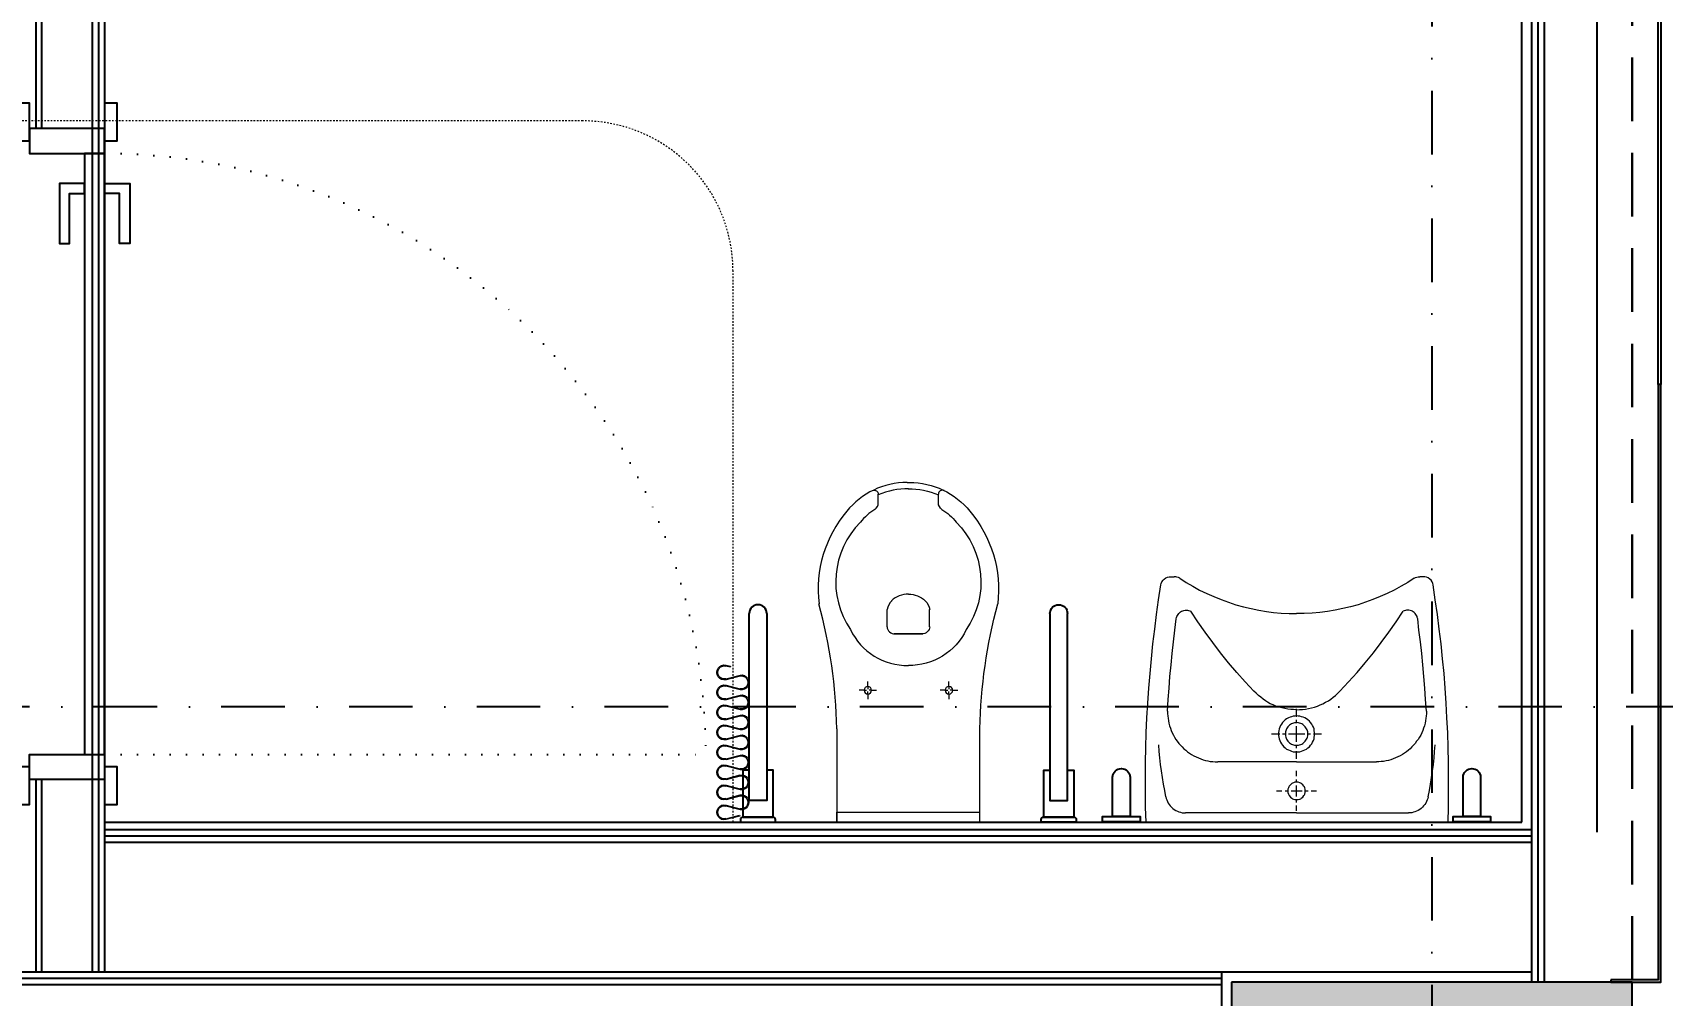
# Model space of a CAD drawing. Header units: inches. Extents: x -772 to 6765, y -813 to 4093.
# Drawn here: x 5670.6 to 5996.1, y 2587.4 to 2779.6 of the extents above; entities that cross this region are included whole.
import ezdxf
from ezdxf.enums import TextEntityAlignment as Align

# ---------------------------------------------------------------- set-up
doc = ezdxf.new("R2010")
doc.units = ezdxf.units.IN
doc.header["$MEASUREMENT"] = 0
doc.set_wipeout_variables(frame=1)
for name, pattern in [('DASHDOT', [25.4, 12.7, -6.35, 0, -6.35]), ('DGN Style 4', [56.299938, 28.149969, -14.074985, 0, -14.074985]), ('DOT2', [3.175, 0, -3.175]), ('HIDDENX2', [19.05, 12.7, -6.35]), ('XR_IZM_MH_PLN_04_FUR$0$Dash', [0.635, 0.3175, -0.3175])]:
    doc.linetypes.add(name, pattern=pattern)
for name, color, linetype in [('FHM_BEYAZ ALÇIPAN', 7, 'Continuous'), ('FHM_SERAMİK', 9, 'Continuous'), ('FHM_WAL_Siva', 30, 'Continuous'), ('FHM_YEŞİL ALÇIPAN', 3, 'Continuous'), ('H_FAC_Metal', 181, 'Continuous'), ('H_GAP_Kapi_', 120, 'Continuous'), ('H_GAP_KapiIzdusum', 8, 'DOT2'), ('H_GAP_PozKapi', 9, 'Continuous'), ('H_GAP_WipeoutKapi', 255, 'DOT2'), ('H_STR_Aks', 250, 'DASHDOT'), ('H_STR_Betonarme', 4, 'Continuous'), ('H_STR_BetonarmeIz', 135, 'HIDDENX2'), ('H_STR_BetonarmeTarama', 251, 'Continuous'), ('H_WAL_DuvarAlcipan', 31, 'Continuous'), ('TG Paslanmaz', 141, 'Continuous')]:
    doc.layers.add(name, color=color, linetype=linetype)
for name, color, linetype, lineweight in [('fhm_vitfiriye', 91, 'Continuous', 25), ('TG Vitrifiye', 91, 'Continuous', 9), ('XR_IZM_MH_PLN_04_FUR$0$I-FURN', 253, 'Continuous', 0), ('XR_IZM_MH_PLN_04_FUR$0$I-FURN-HDLN', 253, 'XR_IZM_MH_PLN_04_FUR$0$Dash', 0)]:
    doc.layers.add(name, color=color, linetype=linetype, lineweight=lineweight)
doc.styles.add('HG_POZ', font='times.ttf')

# ---------------------------------------------------------------- blocks, each defined once
blk = doc.blocks.new('XR_IZM_MH_PLN_04_FUR$0$NMED-027 - MUAYENE PERDESI - Type 1-590554-SEB-01-PLN')
at = {"layer": 'XR_IZM_MH_PLN_04_FUR$0$I-FURN'}
for p, q in [((1.2, 1.36), (0.47, -1.36)), ((0.66, -1.42), (1.38, 1.31)), ((1.38, 1.31), (1.2, 1.36)), ((2.44, 1.41), (3.19, -1.42)), ((3.38, -1.36), (2.66, 1.36)), ((5.19, 1.36), (4.46, -1.36)), ((4.66, -1.42), (5.4, 1.41)), ((6.44, 1.41), (7.18, -1.42)), ((7.37, -1.36), (6.65, 1.36)), ((9.18, 1.36), (8.45, -1.36)), ((8.65, -1.42), (9.39, 1.41)), ((10.43, 1.41), (11.17, -1.42)), ((11.36, -1.36), (10.64, 1.36)), ((13.17, 1.36), (12.44, -1.36)), ((12.64, -1.42), (13.38, 1.41)), ((14.42, 1.41), (15.16, -1.42)), ((15.35, -1.36), (14.63, 1.36)), ((17.16, 1.36), (16.44, -1.36)), ((16.63, -1.42), (17.37, 1.41)), ((18.41, 1.41), (19.15, -1.42)), ((19.34, -1.36), (18.62, 1.36)), ((21.15, 1.36), (20.43, -1.36)), ((20.62, -1.42), (21.36, 1.41)), ((22.4, 1.41), (23.14, -1.42)), ((23.34, -1.36), (22.61, 1.36)), ((25.14, 1.36), (24.42, -1.36)), ((24.61, -1.42), (25.35, 1.41)), ((26.39, 1.41), (27.13, -1.42)), ((27.33, -1.36), (26.6, 1.36)), ((29.13, 1.36), (28.41, -1.36)), ((28.6, -1.42), (29.34, 1.41)), ((31.09, -0.51), (30.9, -0.56)), ((30.9, -0.56), (31.12, -1.42)), ((31.32, -1.36), (31.09, -0.51))]:
    blk.add_line(p, q, dxfattribs=at)
for centre, radius, start, end in [((3.92, 1.67), 1.5, 350.039, 189.961), ((3.92, 1.67), 1.3, 346.4364, 193.5636), ((7.91, 1.67), 1.5, 350.039, 189.961), ((7.91, 1.67), 1.3, 346.4364, 193.5636), ((11.9, 1.67), 1.5, 350.039, 189.961), ((11.9, 1.67), 1.3, 346.4364, 193.5636), ((15.89, 1.67), 1.5, 350.039, 189.961), ((15.89, 1.67), 1.3, 346.4364, 193.5636), ((19.89, 1.67), 1.5, 350.039, 189.961), ((19.89, 1.67), 1.3, 346.4364, 193.5636), ((23.88, 1.67), 1.5, 350.039, 189.961), ((23.88, 1.67), 1.3, 346.4364, 193.5636), ((27.87, 1.67), 1.5, 350.039, 189.961), ((27.87, 1.67), 1.3, 346.4364, 193.5636), ((1.93, -1.75), 1.5, 165.1327, 14.8673), ((1.93, -1.75), 1.3, 165.2341, 14.7659), ((5.92, -1.75), 1.5, 165.1327, 14.8673), ((5.92, -1.75), 1.3, 165.2341, 14.7659), ((9.91, -1.75), 1.5, 165.1327, 14.8673), ((9.91, -1.75), 1.3, 165.2341, 14.7659), ((13.9, -1.75), 1.5, 165.1327, 14.8673), ((13.9, -1.75), 1.3, 165.2341, 14.7659), ((17.89, -1.75), 1.5, 165.1327, 14.8673), ((17.89, -1.75), 1.3, 165.2341, 14.7659), ((21.88, -1.75), 1.5, 165.1327, 14.8673), ((21.88, -1.75), 1.3, 165.2341, 14.7659), ((25.87, -1.75), 1.5, 165.1327, 14.8673), ((25.87, -1.75), 1.3, 165.2341, 14.7659), ((29.86, -1.75), 1.5, 165.1327, 14.8673), ((29.86, -1.75), 1.3, 165.2341, 14.7659)]:
    blk.add_arc(centre, radius, start, end, dxfattribs=at)
blk = doc.blocks.new('XR_IZM_MH_PLN_04_FUR$0$NMED-026 - MUAYENE PERDESI RAYI - Type 1-2807181-SEB-01-PLN')
at = {"layer": 'XR_IZM_MH_PLN_04_FUR$0$I-FURN-HDLN'}
for p, q in [((140, -17.33), (140, 0)), ((140, -17.33), (140, 0)), ((140, -19.32), (140, -17.54)), ((140, -19.32), (140, -17.54)), ((140, -21.32), (140, -19.52)), ((140, -21.32), (140, -19.52)), ((140, -23.31), (140, -21.53)), ((140, -23.31), (140, -21.53)), ((140, -25.32), (140, -23.51)), ((140, -25.32), (140, -23.51)), ((140, -27.3), (140, -25.52)), ((140, -27.3), (140, -25.52)), ((140, -29.31), (140, -27.5)), ((140, -29.31), (140, -27.5)), ((140, -31.29), (140, -29.51)), ((140, -31.29), (140, -29.51)), ((140, -33.3), (140, -31.49)), ((140, -33.3), (140, -31.49)), ((140, -35.28), (140, -33.5)), ((140, -35.28), (140, -33.5)), ((140, -37.29), (140, -35.48)), ((140, -37.29), (140, -35.48)), ((140, -39.27), (140, -37.49)), ((140, -39.27), (140, -37.49)), ((140, -41.28), (140, -39.47)), ((140, -41.28), (140, -39.47)), ((140, -43.26), (140, -41.48)), ((140, -43.26), (140, -41.48)), ((140, -45.27), (140, -43.46)), ((140, -45.27), (140, -43.46)), ((140, -115), (140, -45.47)), ((140, -115), (140, -45.47)), ((0, -145), (110, -145))]:
    blk.add_line(p, q, dxfattribs=at)
blk.add_arc((110, -115), 30, 270, 0, dxfattribs=at)
blk = doc.blocks.new('ttbb')
at = {"layer": 'TG Paslanmaz', "elevation": 0}
blk.add_lwpolyline([(2818.81, 1614.79), (2817.7, 1614.79), (2817.7, 1622.26), (2818.81, 1622.26)], close=True, dxfattribs=at)
blk.add_lwpolyline([(2808.13, 1618.52), (2808.13, 1618.52, -0.414214), (2809.88, 1620.27), (2817.7, 1620.27), (2817.7, 1616.77), (2809.88, 1616.77, -0.414214)], format="xyb", close=True, dxfattribs=at)
blk = doc.blocks.new('CREAVIT Engelli Lavabo')
at = {"layer": 'TG Vitrifiye', "lineweight": 18}
for points in [[(8811.5, -150.86), (8811.41, -153.83), (8811.37, -156.79), (8811.37, -159.75), (8811.41, -162.76), (8811.46, -165.72), (8811.54, -168.69), (8811.71, -171.65), (8811.88, -174.61), (8812.05, -177.58), (8812.3, -180.5), (8812.6, -183.46), (8812.9, -186.42), (8813.24, -189.39), (8813.62, -192.31), (8814.04, -195.23), (8814.46, -198.19)], [(8811.5, -150.86), (8841.73, -150.86)], [(8815.48, -155.9), (8815.56, -155.56), (8815.65, -155.27), (8815.78, -154.97), (8815.94, -154.63), (8816.16, -154.38), (8816.37, -154.08), (8816.58, -153.83), (8816.88, -153.57), (8817.13, -153.36), (8817.47, -153.19), (8817.76, -153.02), (8818.1, -152.9), (8818.4, -152.81), (8818.74, -152.73), (8819.08, -152.68), (8819.37, -152.68)], [(8841.73, -152.68), (8819.37, -152.68)], [(8871.8, -150.86), (8841.73, -150.86)], [(8841.73, -152.68), (8863.93, -152.68)], [(8867.86, -155.9), (8867.78, -155.56), (8867.65, -155.27), (8867.52, -154.97), (8867.35, -154.63), (8867.19, -154.38), (8866.97, -154.08), (8866.72, -153.83), (8866.47, -153.57), (8866.17, -153.36), (8865.87, -153.19), (8865.53, -153.02), (8865.24, -152.9), (8864.9, -152.81), (8864.56, -152.73), (8864.26, -152.68), (8863.93, -152.68)], [(8871.8, -150.86), (8871.88, -153.83), (8871.93, -156.79), (8871.93, -159.75), (8871.93, -162.76), (8871.84, -165.72), (8871.76, -168.69), (8871.63, -171.65), (8871.46, -174.61), (8871.25, -177.58), (8870.99, -180.5), (8870.74, -183.46), (8870.44, -186.42), (8870.06, -189.39), (8869.68, -192.31), (8869.3, -195.23), (8868.84, -198.19)], [(8815.48, -155.9), (8815.22, -157.17), (8814.97, -158.44), (8814.8, -159.75), (8814.59, -161.07), (8814.42, -162.34), (8814.29, -163.65), (8814.17, -164.96), (8814.04, -166.27)], [(8843.46, -157.07), (8843.46, -156.77), (8843.38, -156.43), (8843.29, -156.26), (8843.21, -156.13), (8842.95, -155.84), (8842.7, -155.63), (8842.53, -155.5), (8842.36, -155.46), (8842.06, -155.33), (8841.73, -155.33), (8841.43, -155.33), (8841.09, -155.46), (8840.92, -155.5), (8840.79, -155.63), (8840.5, -155.84), (8840.29, -156.13), (8840.16, -156.26), (8840.12, -156.43), (8840.03, -156.77), (8839.99, -157.07), (8840.03, -157.4), (8840.12, -157.7), (8840.16, -157.87), (8840.29, -158.04), (8840.5, -158.29), (8840.79, -158.55), (8840.92, -158.63), (8841.09, -158.72), (8841.43, -158.8), (8841.73, -158.8), (8842.06, -158.8), (8842.36, -158.72), (8842.53, -158.63), (8842.7, -158.55), (8842.95, -158.29), (8843.21, -158.04), (8843.29, -157.87), (8843.38, -157.7), (8843.46, -157.4), (8843.46, -157.07)], [(8841.73, -153.09), (8841.73, -154.19)], [(8841.73, -154.78), (8841.73, -155.37)], [(8841.73, -155.96), (8841.73, -157.07), (8841.73, -158.17)], [(8867.86, -155.9), (8868.07, -157.17), (8868.33, -158.44), (8868.54, -159.75), (8868.71, -161.07), (8868.88, -162.34), (8869.05, -163.65), (8869.17, -164.96), (8869.26, -166.27)], [(8838.85, -157.07), (8837.75, -157.07)], [(8840.03, -157.07), (8839.44, -157.07)], [(8842.83, -157.07), (8841.73, -157.07), (8840.62, -157.07)], [(8841.73, -158.76), (8841.73, -159.35)], [(8844.01, -157.07), (8843.42, -157.07)], [(8845.75, -157.07), (8844.65, -157.07)], [(8841.73, -159.99), (8841.73, -161.09)], [(8815.82, -173), (8815.82, -172.54), (8815.86, -172.03), (8815.9, -171.57), (8815.99, -171.06), (8816.07, -170.59), (8816.2, -170.08), (8816.37, -169.62), (8816.54, -169.15), (8816.75, -168.69), (8816.96, -168.22), (8817.21, -167.8), (8817.47, -167.37), (8817.76, -166.99), (8818.06, -166.57), (8818.36, -166.23), (8818.7, -165.85), (8819.03, -165.51), (8819.42, -165.22), (8819.8, -164.88), (8820.22, -164.62), (8820.6, -164.33), (8821.07, -164.07), (8821.49, -163.86), (8821.96, -163.65), (8822.42, -163.48), (8822.89, -163.31), (8823.4, -163.18), (8823.86, -163.06), (8824.37, -162.97), (8824.83, -162.93), (8825.34, -162.89), (8825.81, -162.89)], [(8841.73, -162.89), (8825.81, -162.89)], [(8845.32, -168.46), (8845.32, -168.13), (8845.28, -167.79), (8845.2, -167.45), (8845.07, -167.11), (8844.94, -166.81), (8844.73, -166.47), (8844.52, -166.18), (8844.27, -165.88), (8844.01, -165.67), (8843.72, -165.42), (8843.38, -165.25), (8843.04, -165.12), (8842.74, -164.99), (8842.4, -164.91), (8842.06, -164.87), (8841.73, -164.87), (8841.43, -164.87), (8841.09, -164.91), (8840.75, -164.99), (8840.41, -165.12), (8840.07, -165.25), (8839.78, -165.42), (8839.48, -165.67), (8839.19, -165.88), (8838.93, -166.18), (8838.72, -166.47), (8838.55, -166.81), (8838.38, -167.11), (8838.25, -167.45), (8838.21, -167.79), (8838.17, -168.13), (8838.13, -168.46), (8838.17, -168.76), (8838.21, -169.1), (8838.25, -169.44), (8838.38, -169.78), (8838.55, -170.12), (8838.72, -170.41), (8838.93, -170.71), (8839.19, -171), (8839.48, -171.26), (8839.78, -171.47), (8840.07, -171.64), (8840.41, -171.81), (8840.75, -171.89), (8841.09, -171.98), (8841.43, -172.02), (8841.73, -172.06), (8842.06, -172.02), (8842.4, -171.98), (8842.74, -171.89), (8843.04, -171.81), (8843.38, -171.64), (8843.72, -171.47), (8844.01, -171.26), (8844.27, -171), (8844.52, -170.71), (8844.73, -170.41), (8844.94, -170.12), (8845.07, -169.78), (8845.2, -169.44), (8845.28, -169.1), (8845.32, -168.76), (8845.32, -168.46)], [(8841.73, -162.89), (8857.49, -162.89)], [(8841.73, -163.47), (8841.73, -165.04)], [(8841.73, -165.63), (8841.73, -166.26)], [(8867.48, -173), (8867.48, -172.54), (8867.44, -172.03), (8867.4, -171.57), (8867.31, -171.06), (8867.23, -170.59), (8867.1, -170.08), (8866.93, -169.62), (8866.76, -169.15), (8866.59, -168.69), (8866.34, -168.22), (8866.13, -167.8), (8865.83, -167.37), (8865.58, -166.99), (8865.28, -166.57), (8864.94, -166.23), (8864.6, -165.85), (8864.26, -165.51), (8863.88, -165.22), (8863.5, -164.88), (8863.12, -164.62), (8862.7, -164.33), (8862.27, -164.07), (8861.81, -163.86), (8861.34, -163.65), (8860.88, -163.48), (8860.41, -163.31), (8859.95, -163.18), (8859.44, -163.06), (8858.97, -162.97), (8858.46, -162.93), (8858, -162.89), (8857.49, -162.89)], [(8838.34, -168.46), (8836.73, -168.46)], [(8839.52, -168.46), (8838.93, -168.46)], [(8843.97, -168.46), (8843.97, -168.25), (8843.93, -168.04), (8843.88, -167.83), (8843.84, -167.62), (8843.72, -167.41), (8843.63, -167.19), (8843.46, -167.02), (8843.33, -166.86), (8843.16, -166.69), (8842.95, -166.56), (8842.78, -166.43), (8842.57, -166.35), (8842.36, -166.26), (8842.15, -166.22), (8841.94, -166.22), (8841.73, -166.18), (8841.51, -166.22), (8841.34, -166.22), (8841.13, -166.26), (8840.92, -166.35), (8840.71, -166.43), (8840.5, -166.56), (8840.33, -166.69), (8840.16, -166.86), (8839.99, -167.02), (8839.86, -167.19), (8839.74, -167.41), (8839.65, -167.62), (8839.57, -167.83), (8839.52, -168.04), (8839.48, -168.25), (8839.48, -168.46), (8839.48, -168.63), (8839.52, -168.85), (8839.57, -169.06), (8839.65, -169.27), (8839.74, -169.48), (8839.86, -169.69), (8839.99, -169.86), (8840.16, -170.03), (8840.33, -170.2), (8840.5, -170.33), (8840.71, -170.45), (8840.92, -170.54), (8841.13, -170.62), (8841.34, -170.67), (8841.51, -170.67), (8841.73, -170.71), (8841.94, -170.67), (8842.15, -170.67), (8842.36, -170.62), (8842.57, -170.54), (8842.78, -170.45), (8842.95, -170.33), (8843.16, -170.2), (8843.33, -170.03), (8843.46, -169.86), (8843.63, -169.69), (8843.72, -169.48), (8843.84, -169.27), (8843.88, -169.06), (8843.93, -168.85), (8843.97, -168.63), (8843.97, -168.46)], [(8843.33, -168.46), (8841.73, -168.46), (8840.12, -168.46)], [(8841.73, -166.86), (8841.73, -168.46), (8841.73, -170.03)], [(8844.52, -168.46), (8843.93, -168.46)], [(8846.72, -168.46), (8845.11, -168.46)], [(8841.73, -170.62), (8841.73, -171.26)], [(8841.73, -171.85), (8841.73, -173.46)], [(8815.82, -173), (8815.99, -175.33), (8816.11, -177.62), (8816.33, -179.95), (8816.54, -182.23), (8816.75, -184.52), (8817, -186.86), (8817.3, -189.14), (8817.55, -191.43), (8817.64, -191.68), (8817.68, -191.89), (8817.81, -192.11), (8817.93, -192.32), (8818.06, -192.53), (8818.23, -192.7), (8818.44, -192.83), (8818.61, -192.95), (8818.82, -193.04), (8819.08, -193.12), (8819.29, -193.16), (8819.54, -193.16), (8819.8, -193.16), (8820.01, -193.12), (8820.26, -193.04), (8820.47, -192.95)], [(8841.73, -173.26), (8841.13, -173.3), (8840.54, -173.34), (8839.95, -173.39), (8839.35, -173.51), (8838.76, -173.64), (8838.17, -173.81), (8837.58, -174.02), (8837.03, -174.23), (8836.48, -174.49), (8835.93, -174.78), (8835.38, -175.08), (8834.87, -175.42), (8834.4, -175.76), (8833.94, -176.14), (8833.47, -176.56), (8833.09, -176.98), (8831.35, -178.85), (8829.66, -180.71), (8828.01, -182.66), (8826.4, -184.65), (8824.83, -186.73), (8823.31, -188.76), (8821.87, -190.84), (8820.47, -192.95)], [(8841.73, -173.26), (8842.32, -173.3), (8842.91, -173.34), (8843.5, -173.39), (8844.1, -173.51), (8844.69, -173.64), (8845.28, -173.81), (8845.87, -174.02), (8846.42, -174.23), (8847.02, -174.49), (8847.53, -174.78), (8847.92, -175.08), (8848.43, -175.42), (8848.9, -175.76), (8849.36, -176.14), (8849.83, -176.56), (8850.25, -176.98)], [(8867.48, -173), (8867.35, -175.33), (8867.19, -177.62), (8867.02, -179.95), (8866.8, -182.23), (8866.55, -184.52), (8866.3, -186.86), (8866.04, -189.14), (8865.75, -191.43), (8865.7, -191.68), (8865.62, -191.89), (8865.53, -192.11), (8865.41, -192.32), (8865.24, -192.53), (8865.07, -192.7), (8864.9, -192.83), (8864.69, -192.95), (8864.48, -193.04), (8864.26, -193.12), (8864.01, -193.16), (8863.76, -193.16), (8863.54, -193.16), (8863.29, -193.12), (8863.08, -193.04), (8862.87, -192.95)], [(8850.25, -176.98), (8851.99, -178.85), (8853.68, -180.71), (8855.33, -182.66), (8856.94, -184.65), (8858.46, -186.73), (8859.99, -188.76), (8861.47, -190.84), (8862.87, -192.95)], [(8818.23, -199.55), (8819.54, -198.7), (8820.86, -197.94), (8822.25, -197.18), (8823.65, -196.5), (8825.05, -195.86), (8826.49, -195.27), (8827.97, -194.76), (8829.45, -194.26), (8830.97, -193.83), (8832.5, -193.49), (8834.02, -193.16), (8835.59, -192.9), (8837.11, -192.73), (8838.64, -192.56), (8840.2, -192.48), (8841.73, -192.48)], [(8865.07, -199.55), (8863.76, -198.7), (8862.44, -197.94), (8861.09, -197.18), (8859.69, -196.5), (8858.25, -195.86), (8856.81, -195.27), (8855.33, -194.76), (8853.85, -194.26), (8852.33, -193.83), (8850.8, -193.49), (8849.28, -193.16), (8847.75, -192.9), (8846.34, -192.73), (8844.82, -192.56), (8843.25, -192.48), (8841.73, -192.48)], [(8814.46, -198.19), (8814.55, -198.49), (8814.67, -198.83), (8814.89, -199.12), (8815.14, -199.38), (8815.44, -199.59), (8815.78, -199.76), (8816.11, -199.84), (8816.45, -199.84)], [(8868.84, -198.19), (8868.75, -198.49), (8868.62, -198.83), (8868.41, -199.12), (8868.16, -199.38), (8867.86, -199.59), (8867.52, -199.76), (8867.19, -199.84), (8866.85, -199.84)], [(8816.45, -199.84), (8817.13, -199.84)], [(8818.23, -199.55), (8817.98, -199.67), (8817.72, -199.76), (8817.43, -199.84), (8817.13, -199.84)], [(8865.07, -199.55), (8865.32, -199.67), (8865.62, -199.76), (8865.87, -199.84), (8866.17, -199.84)], [(8866.85, -199.84), (8866.17, -199.84)]]:
    blk.add_lwpolyline(points, dxfattribs=at)
at = {"rotation": 90}
for p in [(10425.25, -2969.68, 0), (10495.25, -2969.68, 0)]:
    blk.add_blockref('ttbb', p, dxfattribs=at)
blk = doc.blocks.new('CREAVIT Engelli Klozet')
at = {"layer": 'TG Vitrifiye', "linetype": 'DGN Style 4', "lineweight": 0}
for p, q in [((-81, -255.5), (-81, -245.5)), ((-81, -255.5), (-81, -260.5)), ((81, -255.5), (81, -245.5)), ((81, -255.5), (81, -260.5)), ((-88.5, -263), (-98.5, -263)), ((-88.5, -263), (-83.5, -263)), ((-81, -270.5), (-81, -265.5)), ((-81, -270.5), (-81, -280.5)), ((-73.5, -263), (-78.5, -263)), ((-73.5, -263), (-63.5, -263)), ((73.5, -263), (63.5, -263)), ((73.5, -263), (78.5, -263)), ((81, -270.5), (81, -265.5)), ((81, -270.5), (81, -280.5)), ((88.5, -263), (83.5, -263)), ((88.5, -263), (98.5, -263))]:
    blk.add_line(p, q, dxfattribs=at)
at = {"layer": 'TG Vitrifiye', "lineweight": 13}
for p, q in [((-42.5, -390), (-42.5, -424.2)), ((-2.5, -375.7), (-28.6, -375.7)), ((0, -375.7), (-26.1, -375.7)), ((-26.1, -375.7), (0, -375.7)), ((-26.1, -375.7), (0, -375.7)), ((0, -375.7), (26.1, -375.7)), ((26.1, -375.7), (0, -375.7)), ((26.1, -375.7), (0, -375.7)), ((2.5, -375.7), (28.6, -375.7)), ((42.5, -390), (42.5, -424.2))]:
    blk.add_line(p, q, dxfattribs=at)
at = {"layer": 'TG Vitrifiye', "linetype": 'Continuous', "lineweight": 13}
for p, q in [((-2.5, -678), (0, -678)), ((0, -678), (2.5, -678))]:
    blk.add_line(p, q, dxfattribs=at)
at = {"layer": 'TG Vitrifiye', "linetype": 'Continuous', "lineweight": 13, "flags": 128}
for points in [[(-142.6, -186.3), (-142.6, 0), (142.6, 0), (142.6, -186.3)], [(-142.6, 0), (-142.6, -20), (142.6, -20)], [(-60, -636.9), (-60, -654.6)], [(60, -636.9), (60, -654.6)]]:
    blk.add_lwpolyline(points, dxfattribs=at)
at = {"layer": 'TG Vitrifiye', "lineweight": 13}
for centre in [(-81, -263), (81, -263)]:
    blk.add_circle(centre, 7.5, dxfattribs=at)
at = {"layer": 'TG Vitrifiye', "linetype": 'Continuous', "lineweight": 13, "extrusion": (0, 0, -1)}
for centre, radius, start, end in [((1197, -161.9), 1054.6, 181.3266, 195.0357), ((75, -636.9), 15, 122.4822, 180), ((-68, -654.6), 8, 243.5397, 0)]:
    blk.add_arc(centre, radius, start, end, dxfattribs=at)
at = {"layer": 'TG Vitrifiye', "linetype": 'Continuous', "lineweight": 13}
for centre, radius, start, end in [((1197, -161.9), 1054.6, 181.3266, 195.0357), ((75, -636.9), 15, 122.4822, 180), ((-68, -654.6), 8, 243.5397, 0)]:
    blk.add_arc(centre, radius, start, end, dxfattribs=at)
at = {"layer": 'TG Vitrifiye', "lineweight": 13, "extrusion": (0, 0, -1)}
for centre, radius, start, end in [((2.5, -437.6), 125, 25.2894, 91.146), ((-23.6, -479.4), 168.6, 315.0583, 34.3908), ((27.7, -390.5), 14.9, 1.8657, 93.8145), ((-61.7, -464.4), 241.8, 319.7569, 6.8606), ((9.6, -418.2), 33.5, 315.0323, 349.737), ((2.5, -411.3), 43.4, 266.6951, 315.9494), ((2.5, -523), 120, 302.4822, 320.9775), ((2.5, -523), 155, 270, 320.9775), ((2.5, -523), 142.3, 268.8063, 293.8313)]:
    blk.add_arc(centre, radius, start, end, dxfattribs=at)
at = {"layer": 'TG Vitrifiye', "lineweight": 13}
for centre, radius, start, end in [((2.5, -437.6), 125, 25.2894, 91.146), ((27.7, -390.5), 14.9, 1.8657, 93.8145), ((-23.6, -479.4), 168.6, 315.0583, 34.3908), ((2.5, -411.3), 43.4, 266.6951, 315.9494), ((9.6, -418.2), 33.5, 315.0323, 349.737), ((-61.7, -464.4), 241.8, 319.7569, 6.8606), ((2.5, -523), 120, 302.4822, 320.9775), ((2.5, -523), 155, 270, 320.9775), ((2.5, -523), 142.3, 268.8063, 293.8342)]:
    blk.add_arc(centre, radius, start, end, dxfattribs=at)
blk = doc.blocks.new('tutamkk')
at = {"layer": 'TG Paslanmaz', "extrusion": (0, 0, -1)}
blk.add_lwpolyline([(-3050.01, 1702.45), (-3050.01, 1709.45), (-3050.51, 1709.45, 0.414214), (-3051.01, 1708.95), (-3051.01, 1702.95, 0.414214), (-3050.51, 1702.45), (-3050.01, 1702.45)], format="xyb", dxfattribs=at)
for points in [[(-3060.33, 1704.2), (-3060.33, 1702.95), (-3051.01, 1702.95), (-3051.01, 1708.95), (-3060.33, 1708.95), (-3060.33, 1707.7), (-3054.34, 1707.7), (-3054.34, 1704.2), (-3060.33, 1704.2)], [(-3091.64, 1707.7), (-3054.34, 1707.7), (-3054.34, 1704.2), (-3091.64, 1704.2)]]:
    blk.add_lwpolyline(points, dxfattribs=at)
blk.add_arc((-3091.64, 1705.95), 1.75, 90, 270, dxfattribs=at)
blk = doc.blocks.new('*U32')
at = {"layer": 'H_GAP_PozKapi', "style": 'HG_POZ'}
blk.add_attdef('K-O', text='', height=15, dxfattribs=at).set_placement((45, 15), align=Align.MIDDLE_CENTER)
at = {"layer": 'H_GAP_PozKapi', "style": 'HG_POZ', "width": 0.7}
blk.add_attdef('KAPIPOZ', text='', height=15, dxfattribs=at).set_placement((45, -30), align=Align.MIDDLE)
at = {"ltscale": 20}
blk.add_wipeout([(0, 3.5), (130, 3.5), (130, -18.5), (0, -18.5)], dxfattribs=at).dxf.layer = 'H_GAP_WipeoutKapi'
for points in [[(119, 0), (119, 5), (107, 5), (107, 3), (117, 3), (117, 0)], [(-5, 0), (-5, 2.5), (2.5, 2.5), (2.5, 0)], [(0, -15), (5, -15), (5, 0), (0, 0)], [(5, 0), (125, 0), (125, -4), (5, -4)], [(130, -15), (125, -15), (125, 0), (130, 0)], [(127.5, 0), (127.5, 2.5), (135, 2.5), (135, 0)], [(119, -4), (119, -9), (107, -9), (107, -7), (117, -7), (117, -4)], [(-5, -17.5), (-5, -15), (2.5, -15), (2.5, -17.5)], [(127.5, -17.5), (127.5, -15), (135, -15), (135, -17.5)]]:
    blk.add_lwpolyline(points, close=True)
at = {"layer": 'H_GAP_KapiIzdusum', "linetype": 'DOT2'}
blk.add_line((5, 0), (5, 120), dxfattribs=at)
blk.add_arc((5, 0), 120, 0, 90, dxfattribs=at)

msp = doc.modelspace()

# ---------------------------------------------------------------- hatches: boundary and pattern name
at = {"layer": 'H_STR_BetonarmeTarama'}
h = msp.add_hatch(color=256, dxfattribs=at)
h.dxf.hatch_style = 1
h.paths.add_polyline_path([(5910, 2590), (5910, 2510), (5990, 2510), (5990, 2590)])

# ---------------------------------------------------------------- linework, layer by layer
at = {"layer": 'FHM_BEYAZ ALÇIPAN'}
for points in [[(5908, 2592), (5142, 2592)], [(5908, 2590.75), (5142, 2590.75)], [(5908, 2589.5), (5142, 2589.5)]]:
    msp.add_lwpolyline(points, dxfattribs=at)
at = {"layer": 'FHM_SERAMİK'}
msp.add_line((5968, 2622), (5968, 3065), dxfattribs=at)
msp.add_lwpolyline([(5685.019, 2622), (5968, 2622)], dxfattribs=at)
at = {"layer": 'FHM_WAL_Siva'}
msp.add_lwpolyline([(5970, 2592), (5908, 2592), (5908, 2508), (5990, 2508)], dxfattribs=at)
at = {"layer": 'FHM_YEŞİL ALÇIPAN'}
for p, q in [((5671.25, 3077.5), (5671.25, 2592)), ((5672.5, 2592), (5672.5, 3077.5))]:
    msp.add_line(p, q, dxfattribs=at)
for points in [[(5969.999, 2590), (5970.018, 3065)], [(5971.249, 2590), (5971.268, 3065)], [(5972.499, 2590), (5972.518, 3065)], [(5685.019, 2620.5), (5970, 2620.5)], [(5685.019, 2619.25), (5970, 2619.25)], [(5685.019, 2618), (5970, 2618)]]:
    msp.add_lwpolyline(points, dxfattribs=at)
at = {"layer": 'H_FAC_Metal'}
msp.add_lwpolyline([(5995.252, 2709.374), (5995.25, 3064.5), (5985.75, 3064.5), (5985.75, 3065), (5995.75, 3065), (5995.751, 2709.374), (5995.75, 2709.374)], dxfattribs=at)
msp.add_lwpolyline([(5985.75, 2590.5), (5985.75, 2590), (5995.75, 2590), (5995.75, 2709.375), (5995.25, 2709.375), (5995.25, 2590.5)], close=True, dxfattribs=at)
at = {"layer": 'H_STR_Aks'}
msp.add_line((5950, 4043.005), (5950, -712.77), dxfattribs=at)
at = {"layer": 'H_STR_Betonarme'}
msp.add_lwpolyline([(5910, 2590), (5910, 2510), (5990, 2510), (5990, 2590)], close=True, dxfattribs=at)
at = {"layer": 'H_STR_BetonarmeIz'}
msp.add_line((5970, 2590.5), (5970, 3360), dxfattribs=at)
at = {"layer": 'H_STR_BetonarmeIz', "lineweight": 30}
msp.add_line((5990, 2590.5), (5990, 3360), dxfattribs=at)
at = {"layer": 'H_WAL_DuvarAlcipan', "color": 3}
msp.add_lwpolyline([(5983, 3064.492), (5983, 2620)], dxfattribs=at)

# ---------------------------------------------------------------- block references
at = {"layer": 'fhm_vitfiriye', "color": 7, "linetype": 'Continuous', "lineweight": 0, "xscale": -0.1, "yscale": 0.1, "zscale": 0.1, "rotation": 180}
msp.add_blockref('CREAVIT Engelli Klozet', (5845.498, 2622), dxfattribs=at)
at = {"layer": 'fhm_vitfiriye'}
for name, p, rotation in [('CREAVIT Engelli Lavabo', (14764.755, 2471.136), 179.9999999999999), ('tutamkk', (7581.476, -428.01), 90.00000000000001)]:
    msp.add_blockref(name, p, dxfattribs=dict(at, rotation=rotation))
at = {"layer": 'fhm_vitfiriye', "xscale": -1, "rotation": 270}
msp.add_blockref('tutamkk', (4109.521, -428.01), dxfattribs=at)
at = {"layer": 'XR_IZM_MH_PLN_04_FUR$0$I-FURN', "rotation": 89.99999999999999}
msp.add_blockref('XR_IZM_MH_PLN_04_FUR$0$NMED-026 - MUAYENE PERDESI RAYI - Type 1-2807181-SEB-01-PLN', (5665.483, 2622), dxfattribs=at)
at = {"layer": 'XR_IZM_MH_PLN_04_FUR$0$I-FURN', "xscale": -1, "rotation": 270}
msp.add_blockref('XR_IZM_MH_PLN_04_FUR$0$NMED-027 - MUAYENE PERDESI - Type 1-590554-SEB-01-PLN', (5810.483, 2622), dxfattribs=at)

# ---------------------------------------------------------------- next in the draw order: block references
at = {"layer": 'H_GAP_Kapi_'}
ref = msp.add_blockref('*U32', (5685.009, 2630.5), dxfattribs=dict(at, xscale=-1, rotation=270))
ref.add_attrib('KAPIPOZ', 'AK5 130/220', dxfattribs={"layer": 'H_GAP_PozKapi', "height": 15, "rotation": 450, "style": 'HG_POZ', "width": 0.7}).set_placement((5655.009, 2675.932), align=Align.MIDDLE)

# ---------------------------------------------------------------- next in the draw order: linework, layer by layer
at = {"layer": 'FHM_YEŞİL ALÇIPAN'}
for p, q in [((5682.509, 3077.5), (5682.509, 2592)), ((5683.759, 3077.5), (5683.759, 2592)), ((5685.009, 3077.5), (5685.009, 2592))]:
    msp.add_line(p, q, dxfattribs=at)
at = {"layer": 'H_STR_Aks'}
msp.add_line((6664.509, 2645), (-659.052, 2645), dxfattribs=at)

doc.saveas('drawing.dxf')
